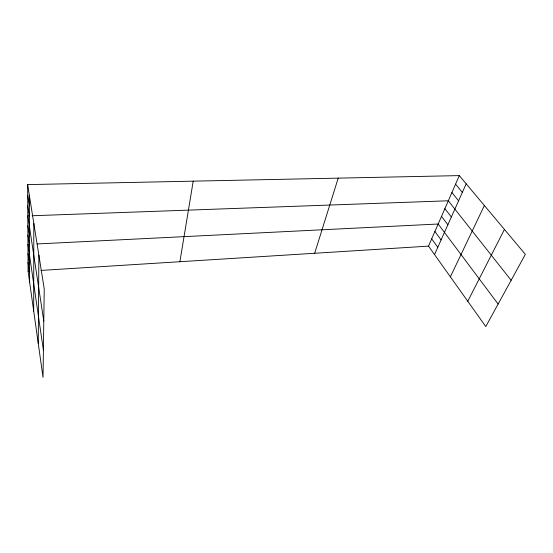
<?xml version="1.0" encoding="UTF-8"?>
<svg xmlns="http://www.w3.org/2000/svg" width="553" height="553" viewBox="0 0 553 553"><rect width="100%" height="100%" fill="white"/><g stroke="black" fill="none" stroke-linecap="round" stroke-linejoin="round"><path stroke-width="0.83" d="M33.698 311.069L33.816 223.384M38.247 343.358L38.869 255.127M179.898 261.714L193.211 181.156M314.664 253.267L338.208 178.135M459.294 175.612L525.35 254.359L485.776 326.574L428.52 246.133L459.294 175.612L27.65 184.605L28.085 271.233L43.037 377.388L44.233 288.88L27.65 184.605M434.54 254.587L466.179 183.824M450.377 276.846L484.373 205.509M467.769 301.274L504.44 229.433M28.085 271.233L29.8 271.122M40.922 270.424L428.52 246.133M29.627 244.322L27.954 244.405L43.404 350.256M37.162 243.949L438.17 224.013L498.115 304.06M29.537 215.843L27.809 215.905L43.798 321.155M32.122 215.746L448.303 200.787L511.145 280.288M455.568 184.149L462.343 192.396M451.905 192.541L458.575 200.822M444.875 208.661L451.345 216.997M441.494 216.396L447.875 224.767M434.907 231.507L441.094 239.919M431.686 238.875L437.789 247.315M27.705 195.264L29.364 205.875M27.754 205.695L29.399 216.354M27.857 225.603L29.468 236.345M27.906 235.101L29.496 245.878M27.996 253.53L29.558 264.362M28.044 262.468L29.592 273.327M29.33 195.161L29.62 282.113"/></g></svg>
